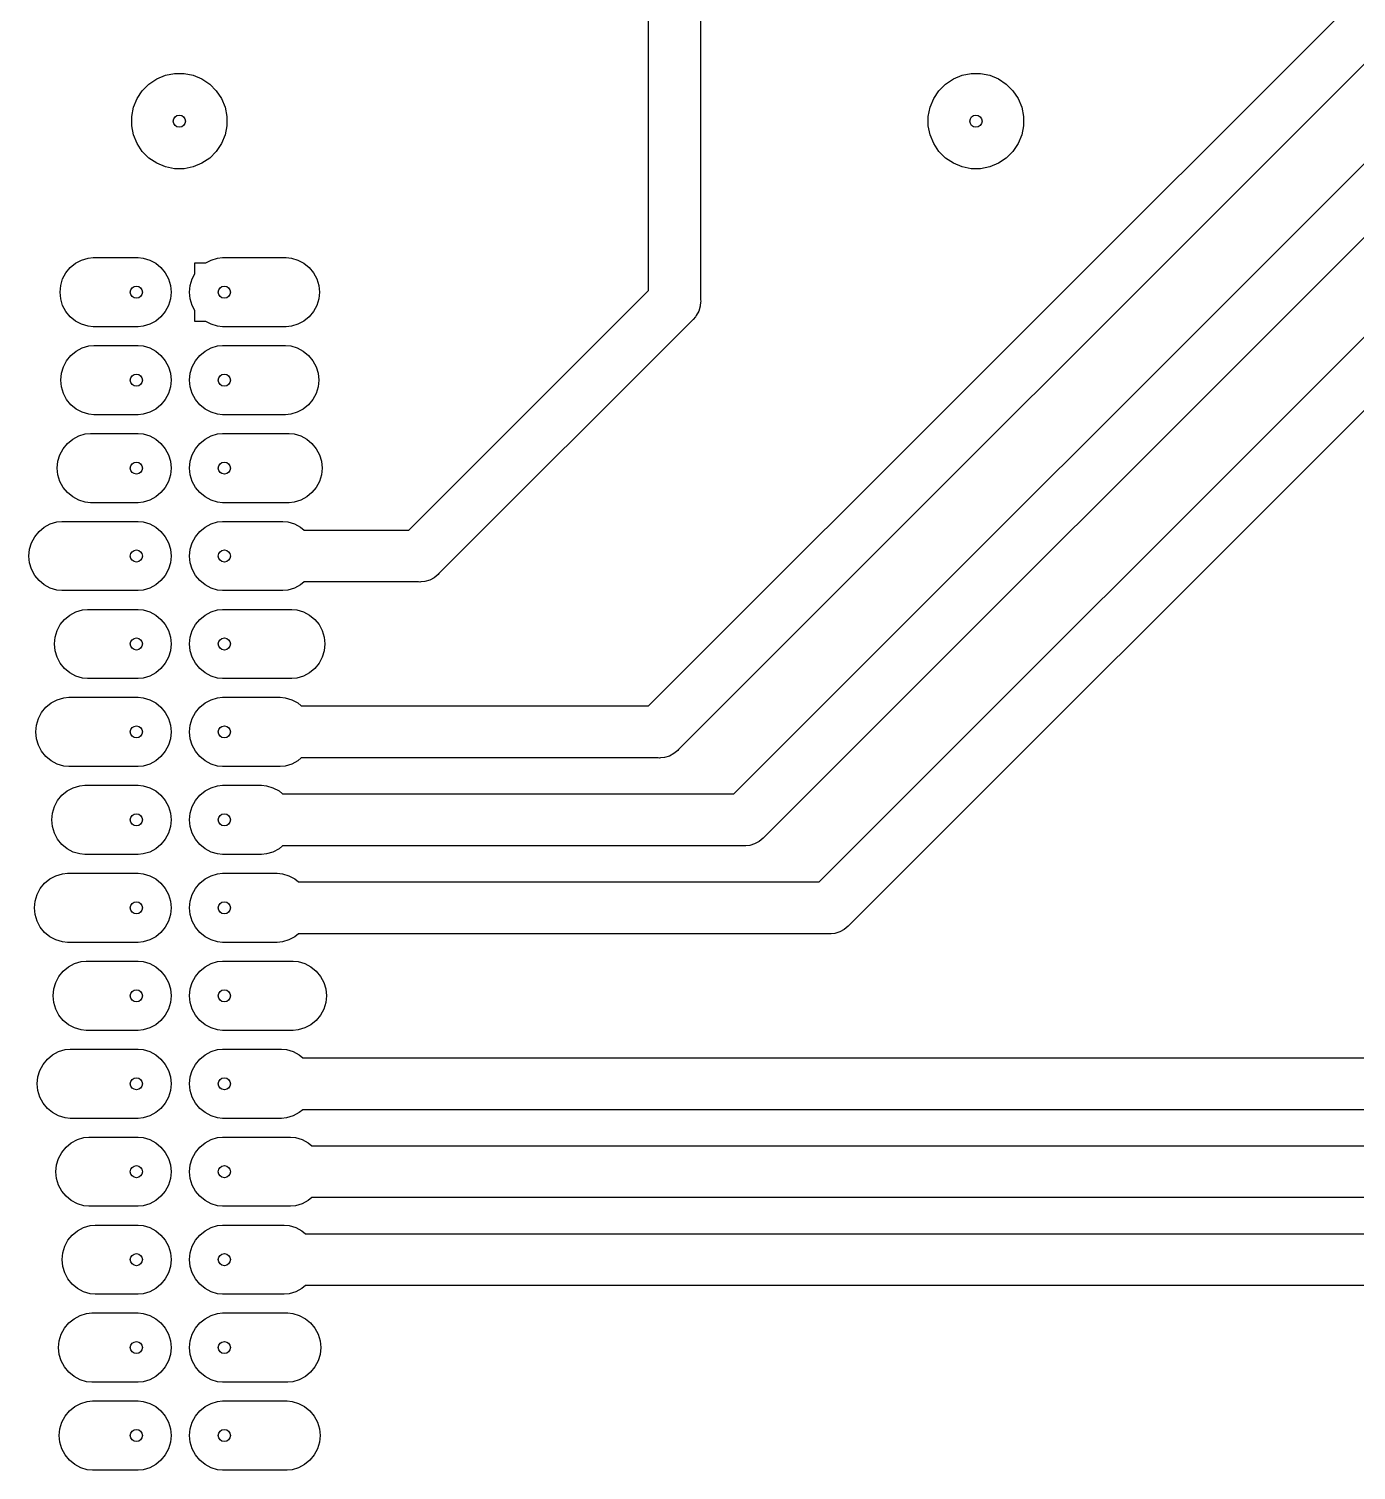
# Model space of a CAD drawing. Extents: x 49 to 127, y -191 to -26.
# Drawn here: x 50.36 to 88.68, y -108.76 to -67.14 of the extents above; entities that cross this region are included whole.
import ezdxf

# ---------------------------------------------------------------- set-up
doc = ezdxf.new("R2010")
doc.units = 0
doc.layers.add('BLACK', color=7, linetype='CONTINUOUS')

msp = doc.modelspace()

# ---------------------------------------------------------------- linework, layer by layer
at = {"layer": 'BLACK', "linetype": 'CONTINUOUS'}
for p, q in [((68.2493, -86.69), (114.004, -40.9357)), ((114.871, -42.19), (69.1164, -87.9443)), ((70.7093, -89.23), (116.464, -43.4757)), ((117.331, -44.73), (71.5764, -90.4843)), ((73.1693, -91.77), (118.481, -46.4581)), ((119.541, -47.52), (74.0364, -93.0243)), ((68.25, -74.6893), (68.25, -66.0368)), ((69.75, -66.3107), (69.75, -74.9632)), ((53.8235, -68.732), (54.0487, -68.5815)), ((54.0487, -68.5815), (54.2989, -68.4778)), ((54.2989, -68.4778), (54.5646, -68.425)), ((54.5646, -68.425), (54.8354, -68.425)), ((54.8354, -68.425), (55.1011, -68.4778)), ((55.1011, -68.4778), (55.3513, -68.5815)), ((55.3513, -68.5815), (55.5765, -68.732)), ((76.8235, -68.732), (77.0487, -68.5815)), ((77.0487, -68.5815), (77.2989, -68.4778)), ((77.2989, -68.4778), (77.5646, -68.425)), ((77.5646, -68.425), (77.8354, -68.425)), ((77.8354, -68.425), (78.1011, -68.4778)), ((78.1011, -68.4778), (78.3513, -68.5815)), ((78.3513, -68.5815), (78.5765, -68.732)), ((53.4815, -69.1487), (53.632, -68.9235)), ((53.632, -68.9235), (53.8235, -68.732)), ((55.5765, -68.732), (55.768, -68.9235)), ((55.768, -68.9235), (55.9185, -69.1487)), ((76.4815, -69.1487), (76.632, -68.9235)), ((76.632, -68.9235), (76.8235, -68.732)), ((78.5765, -68.732), (78.768, -68.9235)), ((78.768, -68.9235), (78.9185, -69.1487)), ((53.325, -69.6646), (53.3778, -69.3989)), ((53.3778, -69.3989), (53.4815, -69.1487)), ((55.9185, -69.1487), (56.0222, -69.3989)), ((56.0222, -69.3989), (56.075, -69.6646)), ((76.325, -69.6646), (76.3778, -69.3989)), ((76.3778, -69.3989), (76.4815, -69.1487)), ((78.9185, -69.1487), (79.0222, -69.3989)), ((79.0222, -69.3989), (79.075, -69.6646)), ((53.325, -69.9354), (53.325, -69.6646)), ((56.075, -69.6646), (56.075, -69.9354)), ((76.325, -69.9354), (76.325, -69.6646)), ((79.075, -69.6646), (79.075, -69.9354)), ((53.3778, -70.2011), (53.325, -69.9354)), ((53.4815, -70.4513), (53.3778, -70.2011)), ((56.0222, -70.2011), (55.9185, -70.4513)), ((56.075, -69.9354), (56.0222, -70.2011)), ((76.3778, -70.2011), (76.325, -69.9354)), ((76.4815, -70.4513), (76.3778, -70.2011)), ((79.0222, -70.2011), (78.9185, -70.4513)), ((79.075, -69.9354), (79.0222, -70.2011)), ((53.632, -70.6765), (53.4815, -70.4513)), ((53.8235, -70.868), (53.632, -70.6765)), ((55.768, -70.6765), (55.5765, -70.868)), ((55.9185, -70.4513), (55.768, -70.6765)), ((76.632, -70.6765), (76.4815, -70.4513)), ((76.8235, -70.868), (76.632, -70.6765)), ((78.768, -70.6765), (78.5765, -70.868)), ((78.9185, -70.4513), (78.768, -70.6765)), ((54.0487, -71.0185), (53.8235, -70.868)), ((54.2989, -71.1222), (54.0487, -71.0185)), ((54.5646, -71.175), (54.2989, -71.1222)), ((54.8354, -71.175), (54.5646, -71.175)), ((55.1011, -71.1222), (54.8354, -71.175)), ((55.3513, -71.0185), (55.1011, -71.1222)), ((55.5765, -70.868), (55.3513, -71.0185)), ((77.0487, -71.0185), (76.8235, -70.868)), ((77.2989, -71.1222), (77.0487, -71.0185)), ((77.5646, -71.175), (77.2989, -71.1222)), ((77.8354, -71.175), (77.5646, -71.175)), ((78.1011, -71.1222), (77.8354, -71.175)), ((78.3513, -71.0185), (78.1011, -71.1222)), ((78.5765, -70.868), (78.3513, -71.0185)), ((51.4245, -74.1817), (51.5495, -74.0295)), ((51.5495, -74.0295), (51.7017, -73.9045)), ((51.7017, -73.9045), (51.8755, -73.8117)), ((51.8755, -73.8117), (52.064, -73.7545)), ((52.064, -73.7545), (52.2109, -73.74)), ((52.2109, -73.74), (53.5091, -73.74)), ((53.5091, -73.74), (53.656, -73.7545)), ((53.656, -73.7545), (53.8445, -73.8117)), ((53.8445, -73.8117), (54.0183, -73.9045)), ((54.0183, -73.9045), (54.1705, -74.0295)), ((54.1705, -74.0295), (54.2955, -74.1817)), ((55.15, -74.2089), (55.15, -73.89)), ((55.15, -73.89), (55.4689, -73.89)), ((55.4689, -73.89), (55.6155, -73.8117)), ((55.6155, -73.8117), (55.804, -73.7545)), ((55.804, -73.7545), (55.9509, -73.74)), ((55.9509, -73.74), (57.7891, -73.74)), ((57.7891, -73.74), (57.936, -73.7545)), ((57.936, -73.7545), (58.1245, -73.8117)), ((58.1245, -73.8117), (58.2983, -73.9045)), ((58.2983, -73.9045), (58.4505, -74.0295)), ((58.4505, -74.0295), (58.5755, -74.1817)), ((51.2745, -74.544), (51.3317, -74.3555)), ((51.3317, -74.3555), (51.4245, -74.1817)), ((54.2955, -74.1817), (54.3883, -74.3555)), ((54.3883, -74.3555), (54.4455, -74.544)), ((55.0145, -74.544), (55.0717, -74.3555)), ((55.0717, -74.3555), (55.15, -74.2089)), ((58.5755, -74.1817), (58.6683, -74.3555)), ((58.6683, -74.3555), (58.7255, -74.544)), ((51.2552, -74.74), (51.2745, -74.544)), ((51.2745, -74.936), (51.2552, -74.74)), ((54.4455, -74.544), (54.4648, -74.74)), ((54.4648, -74.74), (54.4455, -74.936)), ((54.9952, -74.74), (55.0145, -74.544)), ((55.0145, -74.936), (54.9952, -74.74)), ((58.7255, -74.544), (58.7448, -74.74)), ((58.7448, -74.74), (58.7255, -74.936)), ((61.3293, -81.61), (68.25, -74.6893)), ((51.3317, -75.1245), (51.2745, -74.936)), ((51.4245, -75.2983), (51.3317, -75.1245)), ((51.5495, -75.4505), (51.4245, -75.2983)), ((54.2955, -75.2983), (54.1705, -75.4505)), ((54.3883, -75.1245), (54.2955, -75.2983)), ((54.4455, -74.936), (54.3883, -75.1245)), ((55.0717, -75.1245), (55.0145, -74.936)), ((55.15, -75.2711), (55.0717, -75.1245)), ((55.15, -75.59), (55.15, -75.2711)), ((58.5755, -75.2983), (58.4505, -75.4505)), ((58.6683, -75.1245), (58.5755, -75.2983)), ((58.7255, -74.936), (58.6683, -75.1245)), ((69.6963, -75.2884), (69.6266, -75.4187)), ((69.7391, -75.147), (69.6963, -75.2884)), ((69.7414, -75.1245), (69.7391, -75.147)), ((69.75, -75.0368), (69.7414, -75.1245)), ((69.75, -74.9632), (69.7536, -75)), ((69.7536, -75), (69.75, -75.0368)), ((69.75, -75.0368), (69.75, -75.0368)), ((51.7017, -75.5755), (51.5495, -75.4505)), ((51.8755, -75.6683), (51.7017, -75.5755)), ((52.064, -75.7255), (51.8755, -75.6683)), ((52.2109, -75.74), (52.064, -75.7255)), ((53.5091, -75.74), (52.2109, -75.74)), ((53.656, -75.7255), (53.5091, -75.74)), ((53.8445, -75.6683), (53.656, -75.7255)), ((54.0183, -75.5755), (53.8445, -75.6683)), ((54.1705, -75.4505), (54.0183, -75.5755)), ((55.4689, -75.59), (55.15, -75.59)), ((55.6155, -75.6683), (55.4689, -75.59)), ((55.804, -75.7255), (55.6155, -75.6683)), ((55.9509, -75.74), (55.804, -75.7255)), ((57.7891, -75.74), (55.9509, -75.74)), ((57.936, -75.7255), (57.7891, -75.74)), ((58.1245, -75.6683), (57.936, -75.7255)), ((58.2983, -75.5755), (58.1245, -75.6683)), ((58.4505, -75.4505), (58.2983, -75.5755)), ((69.5043, -75.5564), (62.1964, -82.8643)), ((69.5329, -75.5329), (69.5043, -75.5564)), ((69.6005, -75.4505), (69.5329, -75.5329)), ((69.6266, -75.4187), (69.6005, -75.4505)), ((51.4445, -76.7217), (51.5695, -76.5695)), ((51.5695, -76.5695), (51.7217, -76.4445)), ((51.7217, -76.4445), (51.8955, -76.3517)), ((51.8955, -76.3517), (52.084, -76.2945)), ((52.084, -76.2945), (52.2309, -76.28)), ((52.2309, -76.28), (53.5091, -76.28)), ((53.5091, -76.28), (53.656, -76.2945)), ((53.656, -76.2945), (53.8445, -76.3517)), ((53.8445, -76.3517), (54.0183, -76.4445)), ((54.0183, -76.4445), (54.1705, -76.5695)), ((54.1705, -76.5695), (54.2955, -76.7217)), ((55.1645, -76.7217), (55.2895, -76.5695)), ((55.2895, -76.5695), (55.4417, -76.4445)), ((55.4417, -76.4445), (55.6155, -76.3517)), ((55.6155, -76.3517), (55.804, -76.2945)), ((55.804, -76.2945), (55.9509, -76.28)), ((55.9509, -76.28), (57.7691, -76.28)), ((57.7691, -76.28), (57.916, -76.2945)), ((57.916, -76.2945), (58.1045, -76.3517)), ((58.1045, -76.3517), (58.2783, -76.4445)), ((58.2783, -76.4445), (58.4305, -76.5695)), ((58.4305, -76.5695), (58.5555, -76.7217)), ((51.2945, -77.084), (51.3517, -76.8955)), ((51.3517, -76.8955), (51.4445, -76.7217)), ((54.2955, -76.7217), (54.3883, -76.8955)), ((54.3883, -76.8955), (54.4455, -77.084)), ((55.0145, -77.084), (55.0717, -76.8955)), ((55.0717, -76.8955), (55.1645, -76.7217)), ((58.5555, -76.7217), (58.6483, -76.8955)), ((58.6483, -76.8955), (58.7055, -77.084)), ((51.2752, -77.28), (51.2945, -77.084)), ((51.2945, -77.476), (51.2752, -77.28)), ((54.4455, -77.084), (54.4648, -77.28)), ((54.4648, -77.28), (54.4455, -77.476)), ((54.9952, -77.28), (55.0145, -77.084)), ((55.0145, -77.476), (54.9952, -77.28)), ((58.7055, -77.084), (58.7248, -77.28)), ((58.7248, -77.28), (58.7055, -77.476)), ((51.3517, -77.6645), (51.2945, -77.476)), ((51.4445, -77.8383), (51.3517, -77.6645)), ((54.3883, -77.6645), (54.2955, -77.8383)), ((54.4455, -77.476), (54.3883, -77.6645)), ((55.0717, -77.6645), (55.0145, -77.476)), ((55.1645, -77.8383), (55.0717, -77.6645)), ((58.6483, -77.6645), (58.5555, -77.8383)), ((58.7055, -77.476), (58.6483, -77.6645)), ((51.5695, -77.9905), (51.4445, -77.8383)), ((51.7217, -78.1155), (51.5695, -77.9905)), ((51.8955, -78.2083), (51.7217, -78.1155)), ((52.084, -78.2655), (51.8955, -78.2083)), ((53.8445, -78.2083), (53.656, -78.2655)), ((54.0183, -78.1155), (53.8445, -78.2083)), ((54.1705, -77.9905), (54.0183, -78.1155)), ((54.2955, -77.8383), (54.1705, -77.9905)), ((55.2895, -77.9905), (55.1645, -77.8383)), ((55.4417, -78.1155), (55.2895, -77.9905)), ((55.6155, -78.2083), (55.4417, -78.1155)), ((55.804, -78.2655), (55.6155, -78.2083)), ((58.1045, -78.2083), (57.916, -78.2655)), ((58.2783, -78.1155), (58.1045, -78.2083)), ((58.4305, -77.9905), (58.2783, -78.1155)), ((58.5555, -77.8383), (58.4305, -77.9905)), ((52.2309, -78.28), (52.084, -78.2655)), ((53.5091, -78.28), (52.2309, -78.28)), ((53.656, -78.2655), (53.5091, -78.28)), ((55.9509, -78.28), (55.804, -78.2655)), ((57.7691, -78.28), (55.9509, -78.28)), ((57.916, -78.2655), (57.7691, -78.28)), ((51.4695, -79.1095), (51.6217, -78.9845)), ((51.6217, -78.9845), (51.7955, -78.8917)), ((51.7955, -78.8917), (51.984, -78.8345)), ((51.984, -78.8345), (52.1309, -78.82)), ((52.1309, -78.82), (53.5091, -78.82)), ((53.5091, -78.82), (53.656, -78.8345)), ((53.656, -78.8345), (53.8445, -78.8917)), ((53.8445, -78.8917), (54.0183, -78.9845)), ((54.0183, -78.9845), (54.1705, -79.1095)), ((55.2895, -79.1095), (55.4417, -78.9845)), ((55.4417, -78.9845), (55.6155, -78.8917)), ((55.6155, -78.8917), (55.804, -78.8345)), ((55.804, -78.8345), (55.9509, -78.82)), ((55.9509, -78.82), (57.8691, -78.82)), ((57.8691, -78.82), (58.016, -78.8345)), ((58.016, -78.8345), (58.2045, -78.8917)), ((58.2045, -78.8917), (58.3783, -78.9845)), ((58.3783, -78.9845), (58.5305, -79.1095)), ((51.1945, -79.624), (51.2517, -79.4355)), ((51.2517, -79.4355), (51.3445, -79.2617)), ((51.3445, -79.2617), (51.4695, -79.1095)), ((54.1705, -79.1095), (54.2955, -79.2617)), ((54.2955, -79.2617), (54.3883, -79.4355)), ((54.3883, -79.4355), (54.4455, -79.624)), ((55.0145, -79.624), (55.0717, -79.4355)), ((55.0717, -79.4355), (55.1645, -79.2617)), ((55.1645, -79.2617), (55.2895, -79.1095)), ((58.5305, -79.1095), (58.6555, -79.2617)), ((58.6555, -79.2617), (58.7483, -79.4355)), ((58.7483, -79.4355), (58.8055, -79.624)), ((51.1752, -79.82), (51.1945, -79.624)), ((51.1945, -80.016), (51.1752, -79.82)), ((54.4455, -79.624), (54.4648, -79.82)), ((54.4648, -79.82), (54.4455, -80.016)), ((54.9952, -79.82), (55.0145, -79.624)), ((55.0145, -80.016), (54.9952, -79.82)), ((58.8055, -79.624), (58.8248, -79.82)), ((58.8248, -79.82), (58.8055, -80.016)), ((51.2517, -80.2045), (51.1945, -80.016)), ((51.3445, -80.3783), (51.2517, -80.2045)), ((54.3883, -80.2045), (54.2955, -80.3783)), ((54.4455, -80.016), (54.3883, -80.2045)), ((55.0717, -80.2045), (55.0145, -80.016)), ((55.1645, -80.3783), (55.0717, -80.2045)), ((58.7483, -80.2045), (58.6555, -80.3783)), ((58.8055, -80.016), (58.7483, -80.2045)), ((51.4695, -80.5305), (51.3445, -80.3783)), ((51.6217, -80.6555), (51.4695, -80.5305)), ((51.7955, -80.7483), (51.6217, -80.6555)), ((51.984, -80.8055), (51.7955, -80.7483)), ((53.8445, -80.7483), (53.656, -80.8055)), ((54.0183, -80.6555), (53.8445, -80.7483)), ((54.1705, -80.5305), (54.0183, -80.6555)), ((54.2955, -80.3783), (54.1705, -80.5305)), ((55.2895, -80.5305), (55.1645, -80.3783)), ((55.4417, -80.6555), (55.2895, -80.5305)), ((55.6155, -80.7483), (55.4417, -80.6555)), ((55.804, -80.8055), (55.6155, -80.7483)), ((58.2045, -80.7483), (58.016, -80.8055)), ((58.3783, -80.6555), (58.2045, -80.7483)), ((58.5305, -80.5305), (58.3783, -80.6555)), ((58.6555, -80.3783), (58.5305, -80.5305)), ((52.1309, -80.82), (51.984, -80.8055)), ((53.5091, -80.82), (52.1309, -80.82)), ((53.656, -80.8055), (53.5091, -80.82)), ((55.9509, -80.82), (55.804, -80.8055)), ((57.8691, -80.82), (55.9509, -80.82)), ((58.016, -80.8055), (57.8691, -80.82)), ((50.6495, -81.6495), (50.8017, -81.5245)), ((50.8017, -81.5245), (50.9755, -81.4317)), ((50.9755, -81.4317), (51.164, -81.3745)), ((51.164, -81.3745), (51.3109, -81.36)), ((51.3109, -81.36), (53.5091, -81.36)), ((53.5091, -81.36), (53.656, -81.3745)), ((53.656, -81.3745), (53.8445, -81.4317)), ((53.8445, -81.4317), (54.0183, -81.5245)), ((54.0183, -81.5245), (54.1705, -81.6495)), ((55.2895, -81.6495), (55.4417, -81.5245)), ((55.4417, -81.5245), (55.6155, -81.4317)), ((55.6155, -81.4317), (55.804, -81.3745)), ((55.804, -81.3745), (55.9509, -81.36)), ((55.9509, -81.36), (57.6891, -81.36)), ((57.6891, -81.36), (57.836, -81.3745)), ((57.836, -81.3745), (58.0245, -81.4317)), ((58.0245, -81.4317), (58.1983, -81.5245)), ((58.1983, -81.5245), (58.3024, -81.61)), ((50.3745, -82.164), (50.4317, -81.9755)), ((50.4317, -81.9755), (50.5245, -81.8017)), ((50.5245, -81.8017), (50.6495, -81.6495)), ((54.1705, -81.6495), (54.2955, -81.8017)), ((54.2955, -81.8017), (54.3883, -81.9755)), ((54.3883, -81.9755), (54.4455, -82.164)), ((55.0145, -82.164), (55.0717, -81.9755)), ((55.0717, -81.9755), (55.1645, -81.8017)), ((55.1645, -81.8017), (55.2895, -81.6495)), ((58.3024, -81.61), (61.3293, -81.61)), ((50.3552, -82.36), (50.3745, -82.164)), ((50.3745, -82.556), (50.3552, -82.36)), ((54.4455, -82.164), (54.4648, -82.36)), ((54.4648, -82.36), (54.4455, -82.556)), ((54.9952, -82.36), (55.0145, -82.164)), ((55.0145, -82.556), (54.9952, -82.36)), ((50.4317, -82.7445), (50.3745, -82.556)), ((50.5245, -82.9183), (50.4317, -82.7445)), ((54.3883, -82.7445), (54.2955, -82.9183)), ((54.4455, -82.556), (54.3883, -82.7445)), ((55.0717, -82.7445), (55.0145, -82.556)), ((55.1645, -82.9183), (55.0717, -82.7445)), ((50.6495, -83.0705), (50.5245, -82.9183)), ((50.8017, -83.1955), (50.6495, -83.0705)), ((50.9755, -83.2883), (50.8017, -83.1955)), ((54.0183, -83.1955), (53.8445, -83.2883)), ((54.1705, -83.0705), (54.0183, -83.1955)), ((54.2955, -82.9183), (54.1705, -83.0705)), ((55.2895, -83.0705), (55.1645, -82.9183)), ((55.4417, -83.1955), (55.2895, -83.0705)), ((55.6155, -83.2883), (55.4417, -83.1955)), ((58.1983, -83.1955), (58.0245, -83.2883)), ((58.3024, -83.11), (58.1983, -83.1955)), ((61.6032, -83.11), (58.3024, -83.11)), ((61.64, -83.1136), (61.6032, -83.11)), ((61.6768, -83.11), (61.64, -83.1136)), ((61.787, -83.0991), (61.6768, -83.11)), ((61.6768, -83.11), (61.6768, -83.11)), ((61.9284, -83.0563), (61.787, -83.0991)), ((62.0587, -82.9866), (61.9284, -83.0563)), ((62.1729, -82.8929), (62.0587, -82.9866)), ((62.1964, -82.8643), (62.1729, -82.8929)), ((51.164, -83.3455), (50.9755, -83.2883)), ((51.3109, -83.36), (51.164, -83.3455)), ((53.5091, -83.36), (51.3109, -83.36)), ((53.656, -83.3455), (53.5091, -83.36)), ((53.8445, -83.2883), (53.656, -83.3455)), ((55.804, -83.3455), (55.6155, -83.2883)), ((55.9509, -83.36), (55.804, -83.3455)), ((57.6891, -83.36), (55.9509, -83.36)), ((57.836, -83.3455), (57.6891, -83.36)), ((58.0245, -83.2883), (57.836, -83.3455)), ((51.3895, -84.1895), (51.5417, -84.0645)), ((51.5417, -84.0645), (51.7155, -83.9717)), ((51.7155, -83.9717), (51.904, -83.9145)), ((51.904, -83.9145), (52.0509, -83.9)), ((52.0509, -83.9), (53.5091, -83.9)), ((53.5091, -83.9), (53.656, -83.9145)), ((53.656, -83.9145), (53.8445, -83.9717)), ((53.8445, -83.9717), (54.0183, -84.0645)), ((54.0183, -84.0645), (54.1705, -84.1895)), ((55.2895, -84.1895), (55.4417, -84.0645)), ((55.4417, -84.0645), (55.6155, -83.9717)), ((55.6155, -83.9717), (55.804, -83.9145)), ((55.804, -83.9145), (55.9509, -83.9)), ((55.9509, -83.9), (57.9491, -83.9)), ((57.9491, -83.9), (58.096, -83.9145)), ((58.096, -83.9145), (58.2845, -83.9717)), ((58.2845, -83.9717), (58.4583, -84.0645)), ((58.4583, -84.0645), (58.6105, -84.1895)), ((51.1717, -84.5155), (51.2645, -84.3417)), ((51.2645, -84.3417), (51.3895, -84.1895)), ((54.1705, -84.1895), (54.2955, -84.3417)), ((54.2955, -84.3417), (54.3883, -84.5155)), ((55.0717, -84.5155), (55.1645, -84.3417)), ((55.1645, -84.3417), (55.2895, -84.1895)), ((58.6105, -84.1895), (58.7355, -84.3417)), ((58.7355, -84.3417), (58.8283, -84.5155)), ((51.0952, -84.9), (51.1145, -84.704)), ((51.1145, -85.096), (51.0952, -84.9)), ((51.1145, -84.704), (51.1717, -84.5155)), ((54.3883, -84.5155), (54.4455, -84.704)), ((54.4455, -84.704), (54.4648, -84.9)), ((54.4648, -84.9), (54.4455, -85.096)), ((54.9952, -84.9), (55.0145, -84.704)), ((55.0145, -85.096), (54.9952, -84.9)), ((55.0145, -84.704), (55.0717, -84.5155)), ((58.8283, -84.5155), (58.8855, -84.704)), ((58.8855, -84.704), (58.9048, -84.9)), ((58.9048, -84.9), (58.8855, -85.096)), ((51.1717, -85.2845), (51.1145, -85.096)), ((51.2645, -85.4583), (51.1717, -85.2845)), ((54.3883, -85.2845), (54.2955, -85.4583)), ((54.4455, -85.096), (54.3883, -85.2845)), ((55.0717, -85.2845), (55.0145, -85.096)), ((55.1645, -85.4583), (55.0717, -85.2845)), ((58.8283, -85.2845), (58.7355, -85.4583)), ((58.8855, -85.096), (58.8283, -85.2845)), ((51.3895, -85.6105), (51.2645, -85.4583)), ((51.5417, -85.7355), (51.3895, -85.6105)), ((51.7155, -85.8283), (51.5417, -85.7355)), ((54.0183, -85.7355), (53.8445, -85.8283)), ((54.1705, -85.6105), (54.0183, -85.7355)), ((54.2955, -85.4583), (54.1705, -85.6105)), ((55.2895, -85.6105), (55.1645, -85.4583)), ((55.4417, -85.7355), (55.2895, -85.6105)), ((55.6155, -85.8283), (55.4417, -85.7355)), ((58.4583, -85.7355), (58.2845, -85.8283)), ((58.6105, -85.6105), (58.4583, -85.7355)), ((58.7355, -85.4583), (58.6105, -85.6105)), ((51.904, -85.8855), (51.7155, -85.8283)), ((52.0509, -85.9), (51.904, -85.8855)), ((53.5091, -85.9), (52.0509, -85.9)), ((53.656, -85.8855), (53.5091, -85.9)), ((53.8445, -85.8283), (53.656, -85.8855)), ((55.804, -85.8855), (55.6155, -85.8283)), ((55.9509, -85.9), (55.804, -85.8855)), ((57.9491, -85.9), (55.9509, -85.9)), ((58.096, -85.8855), (57.9491, -85.9)), ((58.2845, -85.8283), (58.096, -85.8855)), ((51.0017, -86.6045), (51.1755, -86.5117)), ((51.1755, -86.5117), (51.364, -86.4545)), ((51.364, -86.4545), (51.5109, -86.44)), ((51.5109, -86.44), (53.5091, -86.44)), ((53.5091, -86.44), (53.656, -86.4545)), ((53.656, -86.4545), (53.8445, -86.5117)), ((53.8445, -86.5117), (54.0183, -86.6045)), ((55.4417, -86.6045), (55.6155, -86.5117)), ((55.6155, -86.5117), (55.804, -86.4545)), ((55.804, -86.4545), (55.9509, -86.44)), ((55.9509, -86.44), (57.6091, -86.44)), ((57.6091, -86.44), (57.756, -86.4545)), ((57.756, -86.4545), (57.9445, -86.5117)), ((57.9445, -86.5117), (58.1183, -86.6045)), ((50.6317, -87.0555), (50.7245, -86.8817)), ((50.7245, -86.8817), (50.8495, -86.7295)), ((50.8495, -86.7295), (51.0017, -86.6045)), ((54.0183, -86.6045), (54.1705, -86.7295)), ((54.1705, -86.7295), (54.2955, -86.8817)), ((54.2955, -86.8817), (54.3883, -87.0555)), ((55.0717, -87.0555), (55.1645, -86.8817)), ((55.1645, -86.8817), (55.2895, -86.7295)), ((55.2895, -86.7295), (55.4417, -86.6045)), ((58.1183, -86.6045), (58.2224, -86.69)), ((58.2224, -86.69), (68.2493, -86.69)), ((50.5552, -87.44), (50.5745, -87.244)), ((50.5745, -87.244), (50.6317, -87.0555)), ((54.3883, -87.0555), (54.4455, -87.244)), ((54.4455, -87.244), (54.4648, -87.44)), ((54.9952, -87.44), (55.0145, -87.244)), ((55.0145, -87.244), (55.0717, -87.0555)), ((50.5745, -87.636), (50.5552, -87.44)), ((50.6317, -87.8245), (50.5745, -87.636)), ((50.7245, -87.9983), (50.6317, -87.8245)), ((54.3883, -87.8245), (54.2955, -87.9983)), ((54.4455, -87.636), (54.3883, -87.8245)), ((54.4648, -87.44), (54.4455, -87.636)), ((55.0145, -87.636), (54.9952, -87.44)), ((55.0717, -87.8245), (55.0145, -87.636)), ((55.1645, -87.9983), (55.0717, -87.8245)), ((50.8495, -88.1505), (50.7245, -87.9983)), ((51.0017, -88.2755), (50.8495, -88.1505)), ((54.1705, -88.1505), (54.0183, -88.2755)), ((54.2955, -87.9983), (54.1705, -88.1505)), ((55.2895, -88.1505), (55.1645, -87.9983)), ((55.4417, -88.2755), (55.2895, -88.1505)), ((58.2224, -88.19), (58.1183, -88.2755)), ((68.5232, -88.19), (58.2224, -88.19)), ((68.56, -88.1936), (68.5232, -88.19)), ((68.5968, -88.19), (68.56, -88.1936)), ((68.707, -88.1791), (68.5968, -88.19)), ((68.5968, -88.19), (68.5968, -88.19)), ((68.8484, -88.1363), (68.707, -88.1791)), ((68.9787, -88.0666), (68.8484, -88.1363)), ((69.0929, -87.9729), (68.9787, -88.0666)), ((69.1164, -87.9443), (69.0929, -87.9729)), ((51.1755, -88.3683), (51.0017, -88.2755)), ((51.364, -88.4255), (51.1755, -88.3683)), ((51.5109, -88.44), (51.364, -88.4255)), ((53.5091, -88.44), (51.5109, -88.44)), ((53.656, -88.4255), (53.5091, -88.44)), ((53.8445, -88.3683), (53.656, -88.4255)), ((54.0183, -88.2755), (53.8445, -88.3683)), ((55.6155, -88.3683), (55.4417, -88.2755)), ((55.804, -88.4255), (55.6155, -88.3683)), ((55.9509, -88.44), (55.804, -88.4255)), ((57.6091, -88.44), (55.9509, -88.44)), ((57.756, -88.4255), (57.6091, -88.44)), ((57.9445, -88.3683), (57.756, -88.4255)), ((58.1183, -88.2755), (57.9445, -88.3683)), ((51.4617, -89.1445), (51.6355, -89.0517)), ((51.6355, -89.0517), (51.824, -88.9945)), ((51.824, -88.9945), (51.9709, -88.98)), ((51.9709, -88.98), (53.5091, -88.98)), ((53.5091, -88.98), (53.656, -88.9945)), ((53.656, -88.9945), (53.8445, -89.0517)), ((53.8445, -89.0517), (54.0183, -89.1445)), ((55.4417, -89.1445), (55.6155, -89.0517)), ((55.6155, -89.0517), (55.804, -88.9945)), ((55.804, -88.9945), (55.9509, -88.98)), ((55.9509, -88.98), (57.0691, -88.98)), ((57.0691, -88.98), (57.216, -88.9945)), ((57.216, -88.9945), (57.4045, -89.0517)), ((57.4045, -89.0517), (57.5783, -89.1445)), ((51.0917, -89.5955), (51.1845, -89.4217)), ((51.1845, -89.4217), (51.3095, -89.2695)), ((51.3095, -89.2695), (51.4617, -89.1445)), ((54.0183, -89.1445), (54.1705, -89.2695)), ((54.1705, -89.2695), (54.2955, -89.4217)), ((54.2955, -89.4217), (54.3883, -89.5955)), ((55.0717, -89.5955), (55.1645, -89.4217)), ((55.1645, -89.4217), (55.2895, -89.2695)), ((55.2895, -89.2695), (55.4417, -89.1445)), ((57.5783, -89.1445), (57.6824, -89.23)), ((57.6824, -89.23), (70.7093, -89.23)), ((51.0152, -89.98), (51.0345, -89.784)), ((51.0345, -89.784), (51.0917, -89.5955)), ((54.3883, -89.5955), (54.4455, -89.784)), ((54.4455, -89.784), (54.4648, -89.98)), ((54.9952, -89.98), (55.0145, -89.784)), ((55.0145, -89.784), (55.0717, -89.5955)), ((51.0345, -90.176), (51.0152, -89.98)), ((51.0917, -90.3645), (51.0345, -90.176)), ((54.4455, -90.176), (54.3883, -90.3645)), ((54.4648, -89.98), (54.4455, -90.176)), ((55.0145, -90.176), (54.9952, -89.98)), ((55.0717, -90.3645), (55.0145, -90.176)), ((51.1845, -90.5383), (51.0917, -90.3645)), ((51.3095, -90.6905), (51.1845, -90.5383)), ((51.4617, -90.8155), (51.3095, -90.6905)), ((54.1705, -90.6905), (54.0183, -90.8155)), ((54.2955, -90.5383), (54.1705, -90.6905)), ((54.3883, -90.3645), (54.2955, -90.5383)), ((55.1645, -90.5383), (55.0717, -90.3645)), ((55.2895, -90.6905), (55.1645, -90.5383)), ((55.4417, -90.8155), (55.2895, -90.6905)), ((57.6824, -90.73), (57.5783, -90.8155)), ((70.9832, -90.73), (57.6824, -90.73)), ((71.02, -90.7336), (70.9832, -90.73)), ((71.0568, -90.73), (71.02, -90.7336)), ((71.167, -90.7191), (71.0568, -90.73)), ((71.0568, -90.73), (71.0568, -90.73)), ((71.3084, -90.6763), (71.167, -90.7191)), ((71.4387, -90.6066), (71.3084, -90.6763)), ((71.5529, -90.5129), (71.4387, -90.6066)), ((71.5764, -90.4843), (71.5529, -90.5129)), ((51.6355, -90.9083), (51.4617, -90.8155)), ((51.824, -90.9655), (51.6355, -90.9083)), ((51.9709, -90.98), (51.824, -90.9655)), ((53.5091, -90.98), (51.9709, -90.98)), ((53.656, -90.9655), (53.5091, -90.98)), ((53.8445, -90.9083), (53.656, -90.9655)), ((54.0183, -90.8155), (53.8445, -90.9083)), ((55.6155, -90.9083), (55.4417, -90.8155)), ((55.804, -90.9655), (55.6155, -90.9083)), ((55.9509, -90.98), (55.804, -90.9655)), ((57.0691, -90.98), (55.9509, -90.98)), ((57.216, -90.9655), (57.0691, -90.98)), ((57.4045, -90.9083), (57.216, -90.9655)), ((57.5783, -90.8155), (57.4045, -90.9083)), ((51.1355, -91.5917), (51.324, -91.5345)), ((51.324, -91.5345), (51.4709, -91.52)), ((51.4709, -91.52), (53.5091, -91.52)), ((53.5091, -91.52), (53.656, -91.5345)), ((53.656, -91.5345), (53.8445, -91.5917)), ((55.6155, -91.5917), (55.804, -91.5345)), ((55.804, -91.5345), (55.9509, -91.52)), ((55.9509, -91.52), (57.5291, -91.52)), ((57.5291, -91.52), (57.676, -91.5345)), ((57.676, -91.5345), (57.8645, -91.5917)), ((50.5917, -92.1355), (50.6845, -91.9617)), ((50.6845, -91.9617), (50.8095, -91.8095)), ((50.8095, -91.8095), (50.9617, -91.6845)), ((50.9617, -91.6845), (51.1355, -91.5917)), ((53.8445, -91.5917), (54.0183, -91.6845)), ((54.0183, -91.6845), (54.1705, -91.8095)), ((54.1705, -91.8095), (54.2955, -91.9617)), ((54.2955, -91.9617), (54.3883, -92.1355)), ((55.0717, -92.1355), (55.1645, -91.9617)), ((55.1645, -91.9617), (55.2895, -91.8095)), ((55.2895, -91.8095), (55.4417, -91.6845)), ((55.4417, -91.6845), (55.6155, -91.5917)), ((57.8645, -91.5917), (58.0383, -91.6845)), ((58.0383, -91.6845), (58.1424, -91.77)), ((58.1424, -91.77), (73.1693, -91.77)), ((50.5152, -92.52), (50.5345, -92.324)), ((50.5345, -92.324), (50.5917, -92.1355)), ((54.3883, -92.1355), (54.4455, -92.324)), ((54.4455, -92.324), (54.4648, -92.52)), ((54.9952, -92.52), (55.0145, -92.324)), ((55.0145, -92.324), (55.0717, -92.1355)), ((50.5345, -92.716), (50.5152, -92.52)), ((50.5917, -92.9045), (50.5345, -92.716)), ((54.4455, -92.716), (54.3883, -92.9045)), ((54.4648, -92.52), (54.4455, -92.716)), ((55.0145, -92.716), (54.9952, -92.52)), ((55.0717, -92.9045), (55.0145, -92.716)), ((50.6845, -93.0783), (50.5917, -92.9045)), ((50.8095, -93.2305), (50.6845, -93.0783)), ((50.9617, -93.3555), (50.8095, -93.2305)), ((54.1705, -93.2305), (54.0183, -93.3555)), ((54.2955, -93.0783), (54.1705, -93.2305)), ((54.3883, -92.9045), (54.2955, -93.0783)), ((55.1645, -93.0783), (55.0717, -92.9045)), ((55.2895, -93.2305), (55.1645, -93.0783)), ((55.4417, -93.3555), (55.2895, -93.2305)), ((73.7684, -93.2163), (73.627, -93.2591)), ((73.8987, -93.1466), (73.7684, -93.2163)), ((74.0129, -93.0529), (73.8987, -93.1466)), ((74.0364, -93.0243), (74.0129, -93.0529)), ((51.1355, -93.4483), (50.9617, -93.3555)), ((51.324, -93.5055), (51.1355, -93.4483)), ((51.4709, -93.52), (51.324, -93.5055)), ((53.5091, -93.52), (51.4709, -93.52)), ((53.656, -93.5055), (53.5091, -93.52)), ((53.8445, -93.4483), (53.656, -93.5055)), ((54.0183, -93.3555), (53.8445, -93.4483)), ((55.6155, -93.4483), (55.4417, -93.3555)), ((55.804, -93.5055), (55.6155, -93.4483)), ((55.9509, -93.52), (55.804, -93.5055)), ((57.5291, -93.52), (55.9509, -93.52)), ((57.676, -93.5055), (57.5291, -93.52)), ((57.8645, -93.4483), (57.676, -93.5055)), ((58.0383, -93.3555), (57.8645, -93.4483)), ((58.1424, -93.27), (58.0383, -93.3555)), ((73.4432, -93.27), (58.1424, -93.27)), ((73.48, -93.2736), (73.4432, -93.27)), ((73.5168, -93.27), (73.48, -93.2736)), ((73.627, -93.2591), (73.5168, -93.27)), ((73.5168, -93.27), (73.5168, -93.27)), ((51.864, -94.0745), (52.0109, -94.06)), ((52.0109, -94.06), (53.5091, -94.06)), ((53.5091, -94.06), (53.656, -94.0745)), ((55.804, -94.0745), (55.9509, -94.06)), ((55.9509, -94.06), (57.9891, -94.06)), ((57.9891, -94.06), (58.136, -94.0745)), ((51.2245, -94.5017), (51.3495, -94.3495)), ((51.3495, -94.3495), (51.5017, -94.2245)), ((51.5017, -94.2245), (51.6755, -94.1317)), ((51.6755, -94.1317), (51.864, -94.0745)), ((53.656, -94.0745), (53.8445, -94.1317)), ((53.8445, -94.1317), (54.0183, -94.2245)), ((54.0183, -94.2245), (54.1705, -94.3495)), ((54.1705, -94.3495), (54.2955, -94.5017)), ((55.1645, -94.5017), (55.2895, -94.3495)), ((55.2895, -94.3495), (55.4417, -94.2245)), ((55.4417, -94.2245), (55.6155, -94.1317)), ((55.6155, -94.1317), (55.804, -94.0745)), ((58.136, -94.0745), (58.3245, -94.1317)), ((58.3245, -94.1317), (58.4983, -94.2245)), ((58.4983, -94.2245), (58.6505, -94.3495)), ((58.6505, -94.3495), (58.7755, -94.5017)), ((51.0552, -95.06), (51.0745, -94.864)), ((51.0745, -94.864), (51.1317, -94.6755)), ((51.1317, -94.6755), (51.2245, -94.5017)), ((54.2955, -94.5017), (54.3883, -94.6755)), ((54.3883, -94.6755), (54.4455, -94.864)), ((54.4455, -94.864), (54.4648, -95.06)), ((54.9952, -95.06), (55.0145, -94.864)), ((55.0145, -94.864), (55.0717, -94.6755)), ((55.0717, -94.6755), (55.1645, -94.5017)), ((58.7755, -94.5017), (58.8683, -94.6755)), ((58.8683, -94.6755), (58.9255, -94.864)), ((58.9255, -94.864), (58.9448, -95.06)), ((51.0745, -95.256), (51.0552, -95.06)), ((51.1317, -95.4445), (51.0745, -95.256)), ((54.4455, -95.256), (54.3883, -95.4445)), ((54.4648, -95.06), (54.4455, -95.256)), ((55.0145, -95.256), (54.9952, -95.06)), ((55.0717, -95.4445), (55.0145, -95.256)), ((58.9255, -95.256), (58.8683, -95.4445)), ((58.9448, -95.06), (58.9255, -95.256)), ((51.2245, -95.6183), (51.1317, -95.4445)), ((51.3495, -95.7705), (51.2245, -95.6183)), ((54.2955, -95.6183), (54.1705, -95.7705)), ((54.3883, -95.4445), (54.2955, -95.6183)), ((55.1645, -95.6183), (55.0717, -95.4445)), ((55.2895, -95.7705), (55.1645, -95.6183)), ((58.7755, -95.6183), (58.6505, -95.7705)), ((58.8683, -95.4445), (58.7755, -95.6183)), ((51.5017, -95.8955), (51.3495, -95.7705)), ((51.6755, -95.9883), (51.5017, -95.8955)), ((51.864, -96.0455), (51.6755, -95.9883)), ((52.0109, -96.06), (51.864, -96.0455)), ((53.5091, -96.06), (52.0109, -96.06)), ((53.656, -96.0455), (53.5091, -96.06)), ((53.8445, -95.9883), (53.656, -96.0455)), ((54.0183, -95.8955), (53.8445, -95.9883)), ((54.1705, -95.7705), (54.0183, -95.8955)), ((55.4417, -95.8955), (55.2895, -95.7705)), ((55.6155, -95.9883), (55.4417, -95.8955)), ((55.804, -96.0455), (55.6155, -95.9883)), ((55.9509, -96.06), (55.804, -96.0455)), ((57.9891, -96.06), (55.9509, -96.06)), ((58.136, -96.0455), (57.9891, -96.06)), ((58.3245, -95.9883), (58.136, -96.0455)), ((58.4983, -95.8955), (58.3245, -95.9883)), ((58.6505, -95.7705), (58.4983, -95.8955)), ((50.7645, -97.0417), (50.8895, -96.8895)), ((50.8895, -96.8895), (51.0417, -96.7645)), ((51.0417, -96.7645), (51.2155, -96.6717)), ((51.2155, -96.6717), (51.404, -96.6145)), ((51.404, -96.6145), (51.5509, -96.6)), ((51.5509, -96.6), (53.5091, -96.6)), ((53.5091, -96.6), (53.656, -96.6145)), ((53.656, -96.6145), (53.8445, -96.6717)), ((53.8445, -96.6717), (54.0183, -96.7645)), ((54.0183, -96.7645), (54.1705, -96.8895)), ((54.1705, -96.8895), (54.2955, -97.0417)), ((55.1645, -97.0417), (55.2895, -96.8895)), ((55.2895, -96.8895), (55.4417, -96.7645)), ((55.4417, -96.7645), (55.6155, -96.6717)), ((55.6155, -96.6717), (55.804, -96.6145)), ((55.804, -96.6145), (55.9509, -96.6)), ((55.9509, -96.6), (57.6491, -96.6)), ((57.6491, -96.6), (57.796, -96.6145)), ((57.796, -96.6145), (57.9845, -96.6717)), ((57.9845, -96.6717), (58.1583, -96.7645)), ((58.1583, -96.7645), (58.2624, -96.85)), ((58.2624, -96.85), (90.0893, -96.85)), ((50.6145, -97.404), (50.6717, -97.2155)), ((50.6717, -97.2155), (50.7645, -97.0417)), ((54.2955, -97.0417), (54.3883, -97.2155)), ((54.3883, -97.2155), (54.4455, -97.404)), ((55.0145, -97.404), (55.0717, -97.2155)), ((55.0717, -97.2155), (55.1645, -97.0417)), ((50.5952, -97.6), (50.6145, -97.404)), ((50.6145, -97.796), (50.5952, -97.6)), ((50.6717, -97.9845), (50.6145, -97.796)), ((54.4455, -97.796), (54.3883, -97.9845)), ((54.4455, -97.404), (54.4648, -97.6)), ((54.4648, -97.6), (54.4455, -97.796)), ((54.9952, -97.6), (55.0145, -97.404)), ((55.0145, -97.796), (54.9952, -97.6)), ((55.0717, -97.9845), (55.0145, -97.796)), ((50.7645, -98.1583), (50.6717, -97.9845)), ((50.8895, -98.3105), (50.7645, -98.1583)), ((54.2955, -98.1583), (54.1705, -98.3105)), ((54.3883, -97.9845), (54.2955, -98.1583)), ((55.1645, -98.1583), (55.0717, -97.9845)), ((55.2895, -98.3105), (55.1645, -98.1583)), ((51.0417, -98.4355), (50.8895, -98.3105)), ((51.2155, -98.5283), (51.0417, -98.4355)), ((51.404, -98.5855), (51.2155, -98.5283)), ((51.5509, -98.6), (51.404, -98.5855)), ((53.5091, -98.6), (51.5509, -98.6)), ((53.656, -98.5855), (53.5091, -98.6)), ((53.8445, -98.5283), (53.656, -98.5855)), ((54.0183, -98.4355), (53.8445, -98.5283)), ((54.1705, -98.3105), (54.0183, -98.4355)), ((55.4417, -98.4355), (55.2895, -98.3105)), ((55.6155, -98.5283), (55.4417, -98.4355)), ((55.804, -98.5855), (55.6155, -98.5283)), ((55.9509, -98.6), (55.804, -98.5855)), ((57.6491, -98.6), (55.9509, -98.6)), ((57.796, -98.5855), (57.6491, -98.6)), ((57.9845, -98.5283), (57.796, -98.5855)), ((58.1583, -98.4355), (57.9845, -98.5283)), ((58.2624, -98.35), (58.1583, -98.4355)), ((90.3632, -98.35), (58.2624, -98.35)), ((51.3045, -99.5817), (51.4295, -99.4295)), ((51.4295, -99.4295), (51.5817, -99.3045)), ((51.5817, -99.3045), (51.7555, -99.2117)), ((51.7555, -99.2117), (51.944, -99.1545)), ((51.944, -99.1545), (52.0909, -99.14)), ((52.0909, -99.14), (53.5091, -99.14)), ((53.5091, -99.14), (53.656, -99.1545)), ((53.656, -99.1545), (53.8445, -99.2117)), ((53.8445, -99.2117), (54.0183, -99.3045)), ((54.0183, -99.3045), (54.1705, -99.4295)), ((54.1705, -99.4295), (54.2955, -99.5817)), ((55.1645, -99.5817), (55.2895, -99.4295)), ((55.2895, -99.4295), (55.4417, -99.3045)), ((55.4417, -99.3045), (55.6155, -99.2117)), ((55.6155, -99.2117), (55.804, -99.1545)), ((55.804, -99.1545), (55.9509, -99.14)), ((55.9509, -99.14), (57.9091, -99.14)), ((57.9091, -99.14), (58.056, -99.1545)), ((58.056, -99.1545), (58.2445, -99.2117)), ((58.2445, -99.2117), (58.4183, -99.3045)), ((58.4183, -99.3045), (58.5224, -99.39)), ((58.5224, -99.39), (93.5493, -99.39)), ((51.1545, -99.944), (51.2117, -99.7555)), ((51.2117, -99.7555), (51.3045, -99.5817)), ((54.2955, -99.5817), (54.3883, -99.7555)), ((54.3883, -99.7555), (54.4455, -99.944)), ((55.0145, -99.944), (55.0717, -99.7555)), ((55.0717, -99.7555), (55.1645, -99.5817)), ((51.1352, -100.14), (51.1545, -99.944)), ((51.1545, -100.336), (51.1352, -100.14)), ((54.4455, -99.944), (54.4648, -100.14)), ((54.4648, -100.14), (54.4455, -100.336)), ((54.9952, -100.14), (55.0145, -99.944)), ((55.0145, -100.336), (54.9952, -100.14)), ((51.2117, -100.525), (51.1545, -100.336)), ((51.3045, -100.698), (51.2117, -100.525)), ((51.4295, -100.851), (51.3045, -100.698)), ((54.2955, -100.698), (54.1705, -100.851)), ((54.3883, -100.525), (54.2955, -100.698)), ((54.4455, -100.336), (54.3883, -100.525)), ((55.0717, -100.525), (55.0145, -100.336)), ((55.1645, -100.698), (55.0717, -100.525)), ((55.2895, -100.851), (55.1645, -100.698)), ((51.5817, -100.975), (51.4295, -100.851)), ((51.7555, -101.068), (51.5817, -100.975)), ((51.944, -101.126), (51.7555, -101.068)), ((52.0909, -101.14), (51.944, -101.126)), ((53.5091, -101.14), (52.0909, -101.14)), ((53.656, -101.126), (53.5091, -101.14)), ((53.8445, -101.068), (53.656, -101.126)), ((54.0183, -100.975), (53.8445, -101.068)), ((54.1705, -100.851), (54.0183, -100.975)), ((55.4417, -100.975), (55.2895, -100.851)), ((55.6155, -101.068), (55.4417, -100.975)), ((55.804, -101.126), (55.6155, -101.068)), ((55.9509, -101.14), (55.804, -101.126)), ((57.9091, -101.14), (55.9509, -101.14)), ((58.056, -101.126), (57.9091, -101.14)), ((58.2445, -101.068), (58.056, -101.126)), ((58.4183, -100.975), (58.2445, -101.068)), ((58.5224, -100.89), (58.4183, -100.975)), ((93.8232, -100.89), (58.5224, -100.89)), ((51.4845, -102.122), (51.6095, -101.969)), ((51.6095, -101.969), (51.7617, -101.845)), ((51.7617, -101.845), (51.9355, -101.752)), ((51.9355, -101.752), (52.124, -101.694)), ((52.124, -101.694), (52.2709, -101.68)), ((52.2709, -101.68), (53.5091, -101.68)), ((53.5091, -101.68), (53.656, -101.694)), ((53.656, -101.694), (53.8445, -101.752)), ((53.8445, -101.752), (54.0183, -101.845)), ((54.0183, -101.845), (54.1705, -101.969)), ((54.1705, -101.969), (54.2955, -102.122)), ((55.1645, -102.122), (55.2895, -101.969)), ((55.2895, -101.969), (55.4417, -101.845)), ((55.4417, -101.845), (55.6155, -101.752)), ((55.6155, -101.752), (55.804, -101.694)), ((55.804, -101.694), (55.9509, -101.68)), ((55.9509, -101.68), (57.7291, -101.68)), ((57.7291, -101.68), (57.876, -101.694)), ((57.876, -101.694), (58.0645, -101.752)), ((58.0645, -101.752), (58.2383, -101.845)), ((58.2383, -101.845), (58.3424, -101.93)), ((58.3424, -101.93), (97.0093, -101.93)), ((51.3345, -102.484), (51.3917, -102.295)), ((51.3917, -102.295), (51.4845, -102.122)), ((54.2955, -102.122), (54.3883, -102.295)), ((54.3883, -102.295), (54.4455, -102.484)), ((55.0145, -102.484), (55.0717, -102.295)), ((55.0717, -102.295), (55.1645, -102.122)), ((51.3152, -102.68), (51.3345, -102.484)), ((51.3345, -102.876), (51.3152, -102.68)), ((54.4455, -102.484), (54.4648, -102.68)), ((54.4648, -102.68), (54.4455, -102.876)), ((54.9952, -102.68), (55.0145, -102.484)), ((55.0145, -102.876), (54.9952, -102.68)), ((51.3917, -103.065), (51.3345, -102.876)), ((51.4845, -103.238), (51.3917, -103.065)), ((54.3883, -103.065), (54.2955, -103.238)), ((54.4455, -102.876), (54.3883, -103.065)), ((55.0717, -103.065), (55.0145, -102.876)), ((55.1645, -103.238), (55.0717, -103.065)), ((51.6095, -103.391), (51.4845, -103.238)), ((51.7617, -103.515), (51.6095, -103.391)), ((51.9355, -103.608), (51.7617, -103.515)), ((52.124, -103.666), (51.9355, -103.608)), ((53.8445, -103.608), (53.656, -103.666)), ((54.0183, -103.515), (53.8445, -103.608)), ((54.1705, -103.391), (54.0183, -103.515)), ((54.2955, -103.238), (54.1705, -103.391)), ((55.2895, -103.391), (55.1645, -103.238)), ((55.4417, -103.515), (55.2895, -103.391)), ((55.6155, -103.608), (55.4417, -103.515)), ((55.804, -103.666), (55.6155, -103.608)), ((58.0645, -103.608), (57.876, -103.666)), ((58.2383, -103.515), (58.0645, -103.608)), ((58.3424, -103.43), (58.2383, -103.515)), ((97.2832, -103.43), (58.3424, -103.43)), ((52.2709, -103.68), (52.124, -103.666)), ((53.5091, -103.68), (52.2709, -103.68)), ((53.656, -103.666), (53.5091, -103.68)), ((55.9509, -103.68), (55.804, -103.666)), ((57.7291, -103.68), (55.9509, -103.68)), ((57.876, -103.666), (57.7291, -103.68)), ((51.5095, -104.509), (51.6617, -104.385)), ((51.6617, -104.385), (51.8355, -104.292)), ((51.8355, -104.292), (52.024, -104.234)), ((52.024, -104.234), (52.1709, -104.22)), ((52.1709, -104.22), (53.5091, -104.22)), ((53.5091, -104.22), (53.656, -104.234)), ((53.656, -104.234), (53.8445, -104.292)), ((53.8445, -104.292), (54.0183, -104.385)), ((54.0183, -104.385), (54.1705, -104.509)), ((55.2895, -104.509), (55.4417, -104.385)), ((55.4417, -104.385), (55.6155, -104.292)), ((55.6155, -104.292), (55.804, -104.234)), ((55.804, -104.234), (55.9509, -104.22)), ((55.9509, -104.22), (57.8291, -104.22)), ((57.8291, -104.22), (57.976, -104.234)), ((57.976, -104.234), (58.1645, -104.292)), ((58.1645, -104.292), (58.3383, -104.385)), ((58.3383, -104.385), (58.4905, -104.509)), ((51.2345, -105.024), (51.2917, -104.835)), ((51.2917, -104.835), (51.3845, -104.662)), ((51.3845, -104.662), (51.5095, -104.509)), ((54.1705, -104.509), (54.2955, -104.662)), ((54.2955, -104.662), (54.3883, -104.835)), ((54.3883, -104.835), (54.4455, -105.024)), ((55.0145, -105.024), (55.0717, -104.835)), ((55.0717, -104.835), (55.1645, -104.662)), ((55.1645, -104.662), (55.2895, -104.509)), ((58.4905, -104.509), (58.6155, -104.662)), ((58.6155, -104.662), (58.7083, -104.835)), ((58.7083, -104.835), (58.7655, -105.024)), ((51.2152, -105.22), (51.2345, -105.024)), ((51.2345, -105.416), (51.2152, -105.22)), ((54.4455, -105.024), (54.4648, -105.22)), ((54.4648, -105.22), (54.4455, -105.416)), ((54.9952, -105.22), (55.0145, -105.024)), ((55.0145, -105.416), (54.9952, -105.22)), ((58.7655, -105.024), (58.7848, -105.22)), ((58.7848, -105.22), (58.7655, -105.416)), ((51.2917, -105.605), (51.2345, -105.416)), ((51.3845, -105.778), (51.2917, -105.605)), ((54.3883, -105.605), (54.2955, -105.778)), ((54.4455, -105.416), (54.3883, -105.605)), ((55.0717, -105.605), (55.0145, -105.416)), ((55.1645, -105.778), (55.0717, -105.605)), ((58.7083, -105.605), (58.6155, -105.778)), ((58.7655, -105.416), (58.7083, -105.605)), ((51.5095, -105.931), (51.3845, -105.778)), ((51.6617, -106.055), (51.5095, -105.931)), ((51.8355, -106.148), (51.6617, -106.055)), ((54.0183, -106.055), (53.8445, -106.148)), ((54.1705, -105.931), (54.0183, -106.055)), ((54.2955, -105.778), (54.1705, -105.931)), ((55.2895, -105.931), (55.1645, -105.778)), ((55.4417, -106.055), (55.2895, -105.931)), ((55.6155, -106.148), (55.4417, -106.055)), ((58.3383, -106.055), (58.1645, -106.148)), ((58.4905, -105.931), (58.3383, -106.055)), ((58.6155, -105.778), (58.4905, -105.931)), ((52.024, -106.206), (51.8355, -106.148)), ((52.1709, -106.22), (52.024, -106.206)), ((53.5091, -106.22), (52.1709, -106.22)), ((53.656, -106.206), (53.5091, -106.22)), ((53.8445, -106.148), (53.656, -106.206)), ((55.804, -106.206), (55.6155, -106.148)), ((55.9509, -106.22), (55.804, -106.206)), ((57.8291, -106.22), (55.9509, -106.22)), ((57.976, -106.206), (57.8291, -106.22)), ((58.1645, -106.148), (57.976, -106.206)), ((51.5295, -107.049), (51.6817, -106.925)), ((51.6817, -106.925), (51.8555, -106.832)), ((51.8555, -106.832), (52.044, -106.774)), ((52.044, -106.774), (52.1909, -106.76)), ((52.1909, -106.76), (53.5091, -106.76)), ((53.5091, -106.76), (53.656, -106.774)), ((53.656, -106.774), (53.8445, -106.832)), ((53.8445, -106.832), (54.0183, -106.925)), ((54.0183, -106.925), (54.1705, -107.049)), ((55.2895, -107.049), (55.4417, -106.925)), ((55.4417, -106.925), (55.6155, -106.832)), ((55.6155, -106.832), (55.804, -106.774)), ((55.804, -106.774), (55.9509, -106.76)), ((55.9509, -106.76), (57.8091, -106.76)), ((57.8091, -106.76), (57.956, -106.774)), ((57.956, -106.774), (58.1445, -106.832)), ((58.1445, -106.832), (58.3183, -106.925)), ((58.3183, -106.925), (58.4705, -107.049)), ((51.2545, -107.564), (51.3117, -107.375)), ((51.3117, -107.375), (51.4045, -107.202)), ((51.4045, -107.202), (51.5295, -107.049)), ((54.1705, -107.049), (54.2955, -107.202)), ((54.2955, -107.202), (54.3883, -107.375)), ((54.3883, -107.375), (54.4455, -107.564)), ((55.0145, -107.564), (55.0717, -107.375)), ((55.0717, -107.375), (55.1645, -107.202)), ((55.1645, -107.202), (55.2895, -107.049)), ((58.4705, -107.049), (58.5955, -107.202)), ((58.5955, -107.202), (58.6883, -107.375)), ((58.6883, -107.375), (58.7455, -107.564)), ((51.2352, -107.76), (51.2545, -107.564)), ((51.2545, -107.956), (51.2352, -107.76)), ((54.4455, -107.564), (54.4648, -107.76)), ((54.4648, -107.76), (54.4455, -107.956)), ((54.9952, -107.76), (55.0145, -107.564)), ((55.0145, -107.956), (54.9952, -107.76)), ((58.7455, -107.564), (58.7648, -107.76)), ((58.7648, -107.76), (58.7455, -107.956)), ((51.3117, -108.145), (51.2545, -107.956)), ((51.4045, -108.318), (51.3117, -108.145)), ((54.3883, -108.145), (54.2955, -108.318)), ((54.4455, -107.956), (54.3883, -108.145)), ((55.0717, -108.145), (55.0145, -107.956)), ((55.1645, -108.318), (55.0717, -108.145)), ((58.6883, -108.145), (58.5955, -108.318)), ((58.7455, -107.956), (58.6883, -108.145)), ((51.5295, -108.471), (51.4045, -108.318)), ((51.6817, -108.595), (51.5295, -108.471)), ((51.8555, -108.688), (51.6817, -108.595)), ((54.0183, -108.595), (53.8445, -108.688)), ((54.1705, -108.471), (54.0183, -108.595)), ((54.2955, -108.318), (54.1705, -108.471)), ((55.2895, -108.471), (55.1645, -108.318)), ((55.4417, -108.595), (55.2895, -108.471)), ((55.6155, -108.688), (55.4417, -108.595)), ((58.3183, -108.595), (58.1445, -108.688)), ((58.4705, -108.471), (58.3183, -108.595)), ((58.5955, -108.318), (58.4705, -108.471)), ((52.044, -108.746), (51.8555, -108.688)), ((52.1909, -108.76), (52.044, -108.746)), ((53.5091, -108.76), (52.1909, -108.76)), ((53.656, -108.746), (53.5091, -108.76)), ((53.8445, -108.688), (53.656, -108.746)), ((55.804, -108.746), (55.6155, -108.688)), ((55.9509, -108.76), (55.804, -108.746)), ((57.8091, -108.76), (55.9509, -108.76)), ((57.956, -108.746), (57.8091, -108.76)), ((58.1445, -108.688), (57.956, -108.746))]:
    msp.add_line(p, q, dxfattribs=at)
at = {"layer": 'BLACK'}
for centre in [(54.7, -69.8), (77.7, -69.8), (53.46, -74.74), (56, -74.74), (53.46, -77.28), (56, -77.28), (53.46, -79.82), (56, -79.82), (53.46, -82.36), (56, -82.36), (53.46, -84.9), (56, -84.9), (53.46, -87.44), (56, -87.44), (53.46, -89.98), (56, -89.98), (53.46, -92.52), (56, -92.52), (53.46, -95.06), (56, -95.06), (53.46, -97.6), (56, -97.6), (53.46, -100.14), (56, -100.14), (53.46, -102.68), (56, -102.68), (53.46, -105.22), (56, -105.22), (53.46, -107.76), (56, -107.76)]:
    msp.add_circle(centre, 0.175, dxfattribs=at)

doc.saveas('drawing.dxf')
